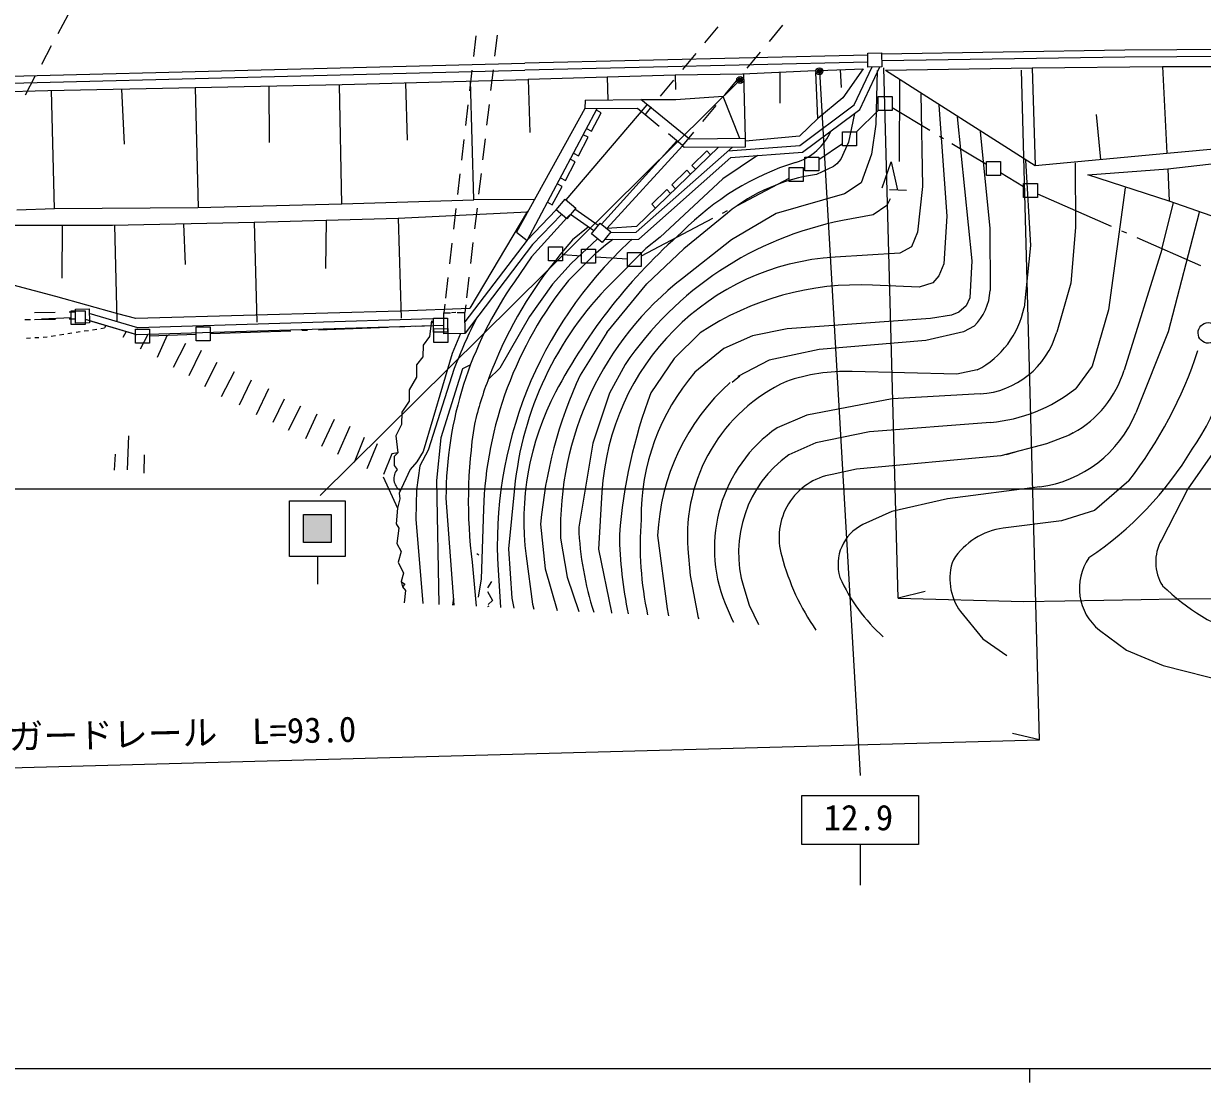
# Model space of a CAD drawing. Units: millimetres, scale not verified. Extents: x 40000 to 680000, y 20000 to 380000.
# Drawn here: x 95734 to 180430, y 204000 to 280096 of the extents above; entities that cross this region are included whole.
import ezdxf
from ezdxf.enums import TextEntityAlignment as Align

# ---------------------------------------------------------------- set-up
doc = ezdxf.new("R2010")
doc.units = ezdxf.units.MM
doc.header["$LTSCALE"] = 1000
doc.header["$PDMODE"] = 32
doc.header["$PDSIZE"] = 500
for name, color, linetype, lineweight in [('M-BGD', 7, 'Continuous', 25), ('M-BMK-ROW', 30, 'Continuous', 25), ('M-STR-HTXT', 7, 'Continuous', 13), ('M-STR-STRC', 7, 'Continuous', 25), ('M-TTL-BAND', 7, 'Continuous', 25)]:
    doc.layers.add(name, color=color, linetype=linetype, lineweight=lineweight)
doc.styles.add('ＭＳ ゴシック', font='')
doc.styles.get('ＭＳ ゴシック').set_extended_font_data('MS Gothic')

msp = doc.modelspace()

# ---------------------------------------------------------------- hatches: boundary and pattern name
at = {"layer": 'M-STR-STRC'}
msp.add_hatch(color=256, dxfattribs=at).paths.add_polyline_path([(115841, 244806), (117841, 244806), (117841, 242806), (115841, 242806)])

# ---------------------------------------------------------------- linework, layer by layer
at = {"layer": 'M-BGD'}
for p, q in [((98907, 280690), (98200, 279367)), ((145621, 279871), (144663, 278717)), ((150256, 279972), (149297, 278818)), ((128233, 279226), (128061, 277736)), ((129753, 279254), (129580, 277764)), ((97728, 278486), (97021, 277163)), ((156383, 277814), (131739, 277257)), ((144023, 277948), (143065, 276795)), ((148658, 278049), (147699, 276895)), ((174860, 278181), (157381, 277908)), ((207409, 278385), (174860, 278181)), ((207409, 277885), (174865, 277681)), ((131739, 277222), (82417, 275975)), ((156391, 277314), (131751, 276757)), ((155419, 274251), (156702, 276979)), ((155819, 273924), (157259, 276988)), ((174865, 277681), (157389, 277408)), ((168186, 276911), (177559, 277010)), ((177559, 277010), (188039, 277030)), ((177559, 277010), (177866, 270773)), ((131751, 276722), (82425, 275475)), ((96549, 276281), (95842, 274958)), ((127946, 276743), (127773, 275253)), ((129465, 276770), (129292, 275280)), ((131976, 276102), (142542, 276419)), ((137740, 274600), (137690, 276273)), ((142542, 276419), (147393, 276495)), ((142591, 275363), (142574, 276420)), ((147393, 276495), (152604, 276724)), ((147593, 271847), (147485, 276497)), ((150074, 276613), (150063, 274373)), ((152808, 273281), (152663, 276576)), ((152904, 276735), (156054, 276832)), ((154404, 276781), (154470, 275501)), ((156054, 276832), (154586, 274759)), ((157064, 276731), (156961, 272869)), ((157660, 276746), (168186, 276911)), ((157660, 276746), (168420, 269901)), ((168186, 276911), (168420, 269901)), ((88267, 275032), (97468, 275276)), ((97468, 275276), (108071, 275492)), ((97960, 266790), (97735, 275283)), ((102770, 275384), (102956, 271435)), ((108071, 275492), (118624, 275707)), ((108071, 275492), (108282, 266864)), ((113348, 275600), (113369, 271557)), ((118607, 267116), (118432, 275704)), ((118624, 275707), (131976, 276066)), ((123313, 271717), (123202, 275831)), ((128076, 267445), (127846, 275990)), ((132120, 272259), (132017, 276103)), ((142426, 276025), (141467, 274872)), ((146964, 276011), (146101, 274973)), ((158668, 276032), (158638, 270175)), ((136091, 274593), (136063, 273981)), ((136091, 274593), (140072, 274644)), ((143572, 271784), (140072, 274644)), ((142599, 274627), (140169, 274613)), ((146003, 274849), (142599, 274627)), ((147189, 271841), (146003, 274849)), ((154586, 274759), (152808, 273281)), ((160202, 275056), (160325, 268386)), ((127658, 274260), (127486, 272770)), ((129176, 274287), (129003, 272797)), ((136063, 273981), (131139, 265108)), ((131914, 264516), (136949, 273990)), ((140519, 274248), (134682, 267440)), ((136063, 273981), (139839, 274019)), ((136537, 272363), (137241, 273687)), ((137241, 273687), (136887, 273875)), ((139839, 274019), (140121, 273784)), ((140121, 273784), (140391, 273559)), ((140828, 274103), (140387, 273572)), ((140387, 273572), (141409, 272720)), ((145462, 274204), (144504, 273050)), ((151504, 271334), (155419, 274251)), ((151686, 270847), (155435, 273638)), ((155435, 273638), (155011, 271581)), ((155435, 273638), (155819, 273924)), ((155435, 273641), (155435, 273638)), ((161503, 274228), (162057, 266263)), ((172805, 273570), (173104, 270333)), ((152808, 273281), (151477, 272010)), ((156961, 272869), (156650, 270722)), ((162811, 273396), (163859, 263052)), ((135598, 270597), (136302, 271921)), ((136302, 271921), (135949, 272109)), ((136184, 272550), (136537, 272363)), ((143076, 271333), (142062, 272177)), ((143865, 272281), (143076, 271333)), ((151477, 272010), (147596, 271649)), ((164455, 272350), (165155, 265373)), ((127371, 271776), (127198, 270286)), ((128888, 271804), (128715, 270314)), ((142667, 271659), (137253, 265691)), ((143078, 271316), (137638, 265372)), ((139746, 265095), (146658, 271224)), ((145669, 271220), (139780, 265519)), ((143078, 271316), (143203, 271212)), ((143203, 271212), (147603, 271227)), ((147593, 271847), (143572, 271784)), ((146348, 270949), (151504, 271334)), ((147603, 271227), (147593, 271847)), ((155011, 271581), (154455, 270362)), ((177866, 270773), (187988, 271703)), ((135364, 270155), (135011, 270343)), ((135245, 270784), (135598, 270597)), ((139936, 264595), (146553, 270463)), ((144816, 270951), (143738, 269908)), ((145094, 270664), (144816, 270951)), ((148452, 270605), (145973, 268934)), ((146553, 270463), (151686, 270847)), ((154455, 270362), (154169, 270014)), ((156650, 270722), (155911, 268662)), ((167715, 270276), (168075, 264152)), ((168420, 269901), (177866, 270773)), ((177945, 269664), (188128, 270837)), ((134660, 268830), (135364, 270155)), ((143379, 269560), (142301, 268517)), ((143657, 269273), (143379, 269560)), ((143738, 269908), (144017, 269621)), ((153932, 269822), (152708, 269259)), ((154169, 270014), (153932, 269822)), ((157420, 268293), (158064, 270166)), ((158064, 270166), (158513, 268130)), ((171298, 270092), (171322, 265432)), ((172209, 269237), (177945, 269664)), ((177945, 269664), (178039, 267328)), ((127083, 269293), (126911, 267803)), ((128600, 269320), (128427, 267830)), ((134425, 268389), (134072, 268577)), ((134307, 269018), (134660, 268830)), ((145973, 268934), (141462, 264747)), ((142301, 268517), (142580, 268229)), ((155911, 268662), (154711, 267864)), ((178039, 267328), (172209, 269237)), ((133722, 267064), (134425, 268389)), ((141942, 268169), (140864, 267126)), ((142220, 267882), (141942, 268169)), ((154711, 267864), (149795, 266454)), ((159164, 268109), (157946, 268149)), ((160325, 268386), (159968, 265103)), ((174891, 268285), (173680, 259523)), ((108246, 266863), (97960, 266790)), ((118607, 267116), (108246, 266863)), ((128076, 267410), (118607, 267116)), ((126796, 266809), (126623, 265319)), ((132431, 267437), (128076, 267445)), ((128311, 266837), (128138, 265347)), ((133368, 267252), (133722, 267064)), ((140864, 267126), (141143, 266838)), ((157766, 267030), (156781, 266360)), ((157989, 267498), (157766, 267030)), ((178332, 267227), (177518, 263944)), ((181546, 266118), (178039, 267328)), ((97960, 266790), (95259, 266689)), ((112293, 265824), (122650, 266117)), ((117472, 265971), (117418, 262484)), ((122650, 266117), (131935, 266570)), ((122650, 266117), (122856, 258930)), ((131934, 266605), (127787, 259650)), ((134007, 266701), (131927, 264533)), ((134763, 266134), (132229, 263340)), ((134393, 266381), (132308, 264208)), ((136693, 265191), (135024, 266367)), ((137013, 265577), (135344, 266753)), ((146297, 266473), (143167, 263904)), ((149795, 266454), (146585, 264548)), ((156781, 266360), (154566, 265936)), ((162057, 266263), (161861, 262838)), ((180205, 266507), (177967, 257933)), ((94982, 265619), (102131, 265600)), ((98513, 261798), (98523, 265609)), ((102131, 265600), (112293, 265824)), ((102448, 258744), (102296, 265603)), ((107212, 265712), (107346, 262770)), ((112293, 265824), (112495, 258634)), ((131139, 265108), (131914, 264516)), ((136309, 265460), (135165, 264561)), ((139780, 265519), (137646, 265366)), ((159968, 265103), (159523, 264062)), ((165155, 265373), (165174, 260922)), ((171322, 265432), (170978, 261433)), ((126508, 264326), (126336, 262836)), ((131927, 264533), (127441, 258662)), ((128023, 264354), (127850, 262864)), ((131945, 264552), (131937, 264560)), ((135165, 264561), (134261, 263485)), ((136965, 264631), (135087, 262859)), ((137491, 264586), (139936, 264595)), ((137552, 264206), (138061, 264592)), ((137906, 265088), (139746, 265095)), ((139453, 264598), (139195, 264360)), ((141462, 264747), (140445, 263936)), ((146585, 264548), (143073, 261785)), ((132308, 264208), (127454, 257855)), ((134261, 263485), (133970, 263100)), ((136904, 263647), (134874, 261625)), ((136904, 263647), (137552, 264206)), ((140445, 263936), (137939, 261409)), ((143167, 263904), (140508, 261388)), ((158687, 263585), (154033, 263306)), ((159523, 264062), (158687, 263585)), ((168075, 264152), (167621, 259694)), ((177520, 263869), (174802, 255196)), ((132229, 263340), (130994, 261530)), ((135087, 262859), (133745, 261378)), ((161861, 262838), (161489, 261958)), ((163859, 263052), (163711, 260386)), ((126221, 261843), (126048, 260353)), ((127735, 261870), (127562, 260380)), ((161489, 261958), (161053, 261453)), ((98042, 260491), (94998, 261286)), ((133745, 261378), (132076, 259052)), ((137639, 257888), (140508, 261388)), ((160071, 261153), (156724, 261298)), ((161053, 261453), (160071, 261153)), ((170978, 261433), (169959, 257918)), ((102513, 259246), (98042, 260491)), ((163711, 260386), (163465, 259804)), ((96509, 259327), (98009, 259355)), ((99008, 259374), (99456, 259382)), ((103932, 258223), (100458, 259261)), ((103810, 258890), (102513, 259246)), ((122788, 259429), (112385, 259132)), ((127787, 259615), (122788, 259429)), ((125939, 257810), (125916, 259310)), ((125999, 259928), (125927, 259307)), ((125927, 259307), (126404, 259315)), ((126798, 259323), (126469, 259318)), ((126893, 259323), (127440, 259333)), ((127452, 257833), (127429, 259333)), ((127504, 259885), (127440, 259333)), ((162925, 259353), (162394, 259130)), ((163465, 259804), (162925, 259353)), ((173680, 259523), (172511, 255480)), ((96517, 258827), (98016, 258855)), ((99016, 258874), (99463, 258882)), ((103867, 257721), (100466, 258736)), ((101639, 258386), (101554, 258230)), ((112385, 259132), (103810, 258890)), ((125930, 258408), (103867, 257721)), ((125922, 258908), (103932, 258223)), ((125048, 258728), (124904, 257610)), ((125157, 258734), (125031, 258596)), ((132076, 259052), (129946, 255338)), ((160904, 258891), (150605, 258165)), ((162394, 259130), (160904, 258891)), ((164019, 258340), (163272, 257948)), ((95934, 257483), (96233, 257504)), ((96533, 257525), (96832, 257547)), ((97131, 257568), (97430, 257589)), ((97430, 257589), (97430, 257589)), ((97727, 257635), (98023, 257681)), ((98320, 257727), (98616, 257773)), ((98913, 257819), (99209, 257865)), ((99505, 257911), (99802, 257958)), ((100098, 258004), (100395, 258050)), ((100691, 258096), (100988, 258142)), ((101284, 258188), (101554, 258230)), ((103100, 257961), (102856, 257531)), ((104651, 257746), (104107, 256704)), ((106050, 257708), (105320, 256088)), ((124904, 257610), (124451, 256979)), ((127452, 257833), (125939, 257810)), ((127137, 257828), (126538, 256374)), ((137639, 257888), (135734, 254830)), ((144343, 257873), (142486, 256015)), ((148100, 257665), (146040, 256733)), ((150605, 258165), (148100, 257665)), ((163272, 257948), (160566, 257323)), ((177967, 257933), (175657, 252126)), ((107378, 257094), (106483, 255386)), ((124451, 256979), (124423, 256156)), ((146040, 256733), (143966, 255035)), ((152906, 256677), (149306, 255898)), ((160566, 257323), (152906, 256677)), ((108503, 256604), (107599, 254769)), ((124423, 256156), (123953, 255578)), ((126538, 256374), (124438, 249339)), ((142486, 256015), (140798, 253569)), ((149306, 255898), (147042, 254739)), ((109622, 255732), (108726, 253982)), ((110862, 255075), (109934, 253282)), ((123953, 255578), (123967, 254687)), ((126676, 255314), (124795, 249448)), ((127279, 255282), (125701, 250313)), ((127845, 255578), (127279, 255282)), ((129946, 255338), (129108, 254528)), ((138952, 255592), (137829, 253535)), ((162790, 254908), (155255, 255093)), ((164250, 255205), (162790, 254908)), ((172511, 255480), (171323, 253875)), ((112096, 254459), (111223, 252667)), ((123967, 254687), (123427, 253775)), ((147188, 254753), (146643, 254312)), ((113340, 253844), (112438, 251966)), ((123427, 253775), (123440, 252959)), ((137829, 253535), (136627, 249930)), ((164465, 253485), (158148, 253124)), ((114454, 253099), (113641, 251435)), ((115640, 252610), (114744, 250860)), ((123440, 252959), (122913, 252173)), ((158148, 253124), (152017, 251954)), ((116811, 252036), (116000, 250244)), ((118044, 251632), (117149, 249712)), ((122913, 252173), (122889, 251290)), ((152017, 251954), (149876, 251054)), ((119172, 251134), (118300, 249130)), ((122889, 251290), (122475, 250465)), ((156500, 250757), (152660, 249976)), ((165213, 251435), (156500, 250757)), ((103274, 250474), (103187, 248017)), ((120209, 250346), (119482, 248556)), ((121128, 249895), (120401, 248105)), ((122475, 250465), (122621, 249255)), ((125701, 250313), (125412, 247250)), ((136627, 249930), (135616, 243897)), ((152660, 249976), (150706, 249101)), ((169219, 249902), (165937, 249024)), ((170859, 250514), (169219, 249902)), ((171145, 250680), (170859, 250514)), ((102317, 249146), (102251, 248002)), ((104400, 249094), (104379, 247782)), ((122183, 249185), (121584, 247690)), ((122621, 249255), (122183, 249185)), ((122621, 249255), (122352, 248973)), ((124438, 249339), (123985, 248594)), ((124795, 249448), (124210, 248309)), ((165937, 249024), (155577, 248080)), ((166357, 249136), (166997, 249308)), ((181310, 249445), (179385, 246665)), ((122352, 248973), (122362, 248346)), ((122362, 248346), (122586, 248055)), ((123985, 248594), (123521, 248057)), ((124210, 248309), (123967, 246591)), ((121565, 247515), (122606, 245264)), ((123521, 248057), (122712, 246359)), ((155577, 248080), (153827, 247694)), ((123967, 246591), (123918, 244485)), ((125412, 247250), (125577, 238353)), ((131006, 246706), (130578, 242337)), ((168741, 246795), (162118, 245948)), ((175141, 247231), (172683, 245110)), ((179385, 246665), (177482, 242968)), ((122769, 245941), (122606, 245264)), ((122712, 246359), (122769, 245941)), ((126079, 245997), (126654, 238299)), ((137289, 246412), (137046, 242317)), ((162118, 245948), (158127, 245033)), ((122606, 245264), (122501, 244152)), ((128769, 245189), (128600, 240191)), ((158127, 245033), (156038, 244085)), ((172683, 245110), (170299, 244354)), ((122501, 244152), (122692, 243827)), ((123918, 244485), (124413, 238412)), ((132882, 244129), (133209, 240921)), ((170299, 244354), (166118, 243834)), ((122692, 243827), (122543, 242729)), ((134320, 243118), (134793, 240300)), ((141289, 243300), (141980, 238037)), ((122543, 242729), (122861, 242162)), ((130578, 242337), (130805, 238812)), ((137046, 242317), (137963, 237773)), ((143463, 242341), (143616, 240440)), ((122861, 242162), (122637, 241384)), ((122637, 241384), (123023, 240594)), ((128306, 242006), (128433, 241924)), ((131842, 241819), (132298, 238361)), ((123023, 240594), (122851, 239994)), ((127969, 241379), (128254, 238218)), ((129825, 240827), (130003, 238130)), ((133209, 240921), (134076, 237924)), ((122851, 239994), (123136, 239808)), ((122851, 239994), (122952, 239612)), ((123136, 239808), (122952, 239612)), ((128600, 240191), (128404, 238875)), ((129358, 239991), (129059, 239544)), ((134793, 240300), (135639, 237845)), ((143616, 240440), (144211, 237393)), ((122952, 239612), (123166, 239361)), ((123166, 239361), (123082, 238470)), ((129063, 239287), (129418, 238637)), ((147472, 239573), (147854, 238289)), ((126616, 238812), (126554, 238304)), ((129165, 238223), (129069, 238177)), ((129418, 238637), (129112, 238335)), ((130805, 238812), (130951, 238082)), ((132298, 238361), (132399, 238008)), ((147854, 238289), (148533, 236900)), ((137963, 237773), (137978, 237727)), ((144211, 237393), (144248, 237313)), ((163051, 237837), (164648, 235879)), ((173040, 236502), (174985, 235061)), ((164648, 235879), (166386, 234679)), ((174985, 235061), (177607, 233959)), ((177607, 233959), (182388, 232747))]:
    msp.add_line(p, q, dxfattribs=at)
for points in [[(156381, 277974), (157381, 277990), (157396, 276990), (156396, 276974)], [(135412, 266835), (134774, 266065), (134004, 266704), (134642, 267473)], [(137937, 265124), (137298, 264355), (136528, 264993), (137167, 265763)], [(99453, 259572), (100453, 259587), (100468, 258587), (99468, 258572)]]:
    msp.add_lwpolyline(points, close=True, dxfattribs=at)
for centre, major_axis, ratio, start_param, end_param in [((150010, 274071), (-65, 4132), 0.991376, 3.418653, 4.277642), ((157090, 251084), (-315, 19934), 0.991376, 0.286997, 0.773559), ((154565, 256018), (-211, 13371), 0.991376, 0.124641, 0.657486), ((85176, 319354), (-1154, 73017), 0.991376, 3.880161, 3.887417), ((169379, 234542), (-640, 40490), 0.991376, 0.699092, 1.064822), ((159261, 241566), (-392, 24821), 0.991376, 0.176011, 0.954666), ((159034, 242653), (-467, 29516), 0.991376, 0.728955, 1.617035), ((156824, 244262), (-471, 29763), 0.991376, 0.869911, 1.199262), ((155073, 245367), (-284, 17967), 0.991376, 0.042456, 1.496908), ((156856, 243783), (-360, 22739), 0.991376, 0.641752, 1.584396), ((152873, 245923), (-427, 27024), 0.991376, 0.939473, 1.552385), ((156018, 244256), (-435, 27498), 0.991376, 0.871585, 1.521209), ((154753, 244322), (-381, 24069), 0.991376, 0.765866, 1.455898), ((155785, 240289), (-332, 21028), 0.991376, 6.222185, 6.848167), ((161419, 261077), (-60, 3790), 0.991376, 3.889799, 4.655716), ((161287, 261003), (-103, 6521), 0.991376, 3.601717, 4.49473), ((165815, 259227), (-270, 17049), 0.991376, 4.089658, 4.698276), ((160360, 242242), (-575, 36396), 0.991376, 1.077514, 1.187813), ((164102, 259623), (-97, 6148), 0.991376, 3.185202, 4.415717), ((150640, 266486), (-495, 31321), 0.991376, 4.034767, 4.375338), ((155794, 244631), (-250, 15827), 0.991376, 0.837851, 1.565762), ((154864, 241571), (-214, 13527), 0.991376, 6.238114, 6.595833), ((167537, 257418), (-121, 7655), 0.991376, 3.620882, 4.402349), ((153253, 245146), (-412, 26083), 0.991376, 1.182922, 1.316931), ((163909, 241445), (-497, 31407), 0.991376, 1.114884, 1.46954), ((156785, 242587), (-247, 15644), 0.991376, 0.709277, 1.509505), ((155556, 243242), (-193, 12230), 0.991376, 0.410914, 1.62889), ((151161, 244378), (-311, 19652), 0.991376, 1.066065, 1.685684), ((175087, 240475), (-585, 36974), 0.991376, 1.193196, 1.476795), ((164228, 262943), (-183, 11549), 0.991376, 3.211732, 3.793856), ((167599, 255531), (-139, 8810), 0.991376, 3.256749, 4.299973), ((161544, 245782), (-540, 34149), 0.991376, 1.39286, 1.684386), ((155826, 242376), (-167, 10550), 0.991376, 0.589233, 1.939871), ((155649, 242070), (-136, 8617), 0.991376, 0.600996, 1.849106), ((158336, 262730), (-400, 25281), 0.991376, 3.715411, 4.1461), ((123339, 247387), (-16, 1011), 0.991376, 0.833265, 2.554407), ((154570, 243156), (-73, 4599), 0.991376, 0.147684, 1.851572), ((163652, 242632), (-377, 23821), 0.991376, 1.478242, 1.76814), ((157381, 241228), (-50, 3161), 0.991376, 0.426996, 1.854586), ((158387, 244846), (-363, 22986), 0.991376, 1.596441, 1.867034), ((167419, 243780), (-461, 29131), 0.991376, 1.56923, 1.766547), ((166834, 238671), (-82, 5212), 0.991376, 0.123041, 0.966575), ((180215, 241403), (-50, 3169), 0.991376, 1.038672, 2.121467), ((166305, 246139), (-266, 16801), 0.991376, 1.815502, 2.165968), ((166175, 240178), (-62, 3925), 0.991376, 1.193693, 2.194053), ((175378, 239511), (-60, 3824), 0.991376, 0.941934, 2.460929), ((165407, 245201), (-192, 12150), 0.991376, 1.970712, 2.409829), ((188510, 251152), (-252, 15912), 0.991376, 2.358394, 2.812276), ((152249, 239429), (-165, 10450), 0.991375, 1.688699, 1.738786), ((166089, 246692), (-344, 21765), 0.991376, 1.945169, 2.012835)]:
    msp.add_ellipse(centre, major_axis=major_axis, ratio=ratio, start_param=start_param, end_param=end_param, dxfattribs=at)
msp.add_ellipse((180854, 257865), major_axis=(-12, 740), ratio=0.991374, dxfattribs=at)
at = {"layer": 'M-BMK-ROW'}
for p, q in [((155584, 272312), (157134, 273854)), ((158130, 274056), (160853, 272424)), ((161536, 272014), (161826, 271840)), ((152872, 270339), (154582, 271480)), ((162434, 271475), (164917, 269987)), ((151742, 269586), (151870, 269671)), ((165919, 269386), (167574, 268395)), ((147020, 267033), (150740, 268988)), ((168584, 267870), (173884, 265532)), ((140127, 263410), (145249, 266103)), ((145957, 266475), (146312, 266661)), ((174616, 265209), (174982, 265048)), ((175714, 264725), (180288, 262707)), ((134444, 263511), (135828, 263412)), ((136830, 263340), (139113, 263177)), ((95833, 258822), (96232, 258840)), ((97032, 258875), (99150, 258969)), ((100164, 258845), (103769, 257775)), ((122727, 258309), (123127, 258324)), ((123926, 258353), (125196, 258399)), ((104772, 257643), (108134, 257774)), ((109150, 257812), (114932, 258024)), ((115732, 258053), (116131, 258068)), ((116931, 258097), (121927, 258280)), ((126199, 257917), (125213, 257916)), ((126199, 258170), (126199, 257917))]:
    msp.add_line(p, q, dxfattribs=at)
for points in [[(158137, 273851), (157134, 273851), (157134, 274853), (158136, 274854)], [(155585, 271313), (154582, 271312), (154582, 272315), (155584, 272315)], [(152872, 269504), (151870, 269503), (151869, 270506), (152872, 270506)], [(165919, 269186), (164917, 269185), (164916, 270187), (165919, 270188)], [(151742, 268751), (150740, 268750), (150739, 269752), (151742, 269753)], [(168577, 267593), (167575, 267593), (167574, 268595), (168577, 268596)], [(134444, 263046), (133442, 263045), (133441, 264047), (134443, 264048)], [(136831, 262875), (135828, 262875), (135828, 263877), (136830, 263878)], [(140116, 262640), (139113, 262639), (139113, 263642), (140115, 263642)], [(100152, 258461), (99150, 258460), (99150, 259463), (100152, 259463)], [(104772, 257122), (103770, 257122), (103769, 258124), (104771, 258125)], [(109136, 257292), (108134, 257292), (108133, 258294), (109136, 258295)]]:
    msp.add_lwpolyline(points, close=True, dxfattribs=at)
for points in [[(125213, 257916), (125196, 257916), (125196, 258919), (126198, 258919), (126199, 258170)], [(125213, 257916), (125213, 258169), (126199, 258170)], [(126216, 257167), (125213, 257167), (125213, 257916)], [(126199, 258170), (126215, 258170), (126216, 257167)]]:
    msp.add_lwpolyline(points, dxfattribs=at)
at = {"layer": 'M-STR-HTXT'}
for p, q in [((158577, 238804), (157550, 276926)), ((168733, 228611), (167436, 276754)), ((567675, 246632), (69426, 246634)), ((160522, 239271), (158577, 238804)), ((158577, 238804), (167604, 238566)), ((168733, 228611), (166787, 229077)), ((76381, 226125), (168733, 228611))]:
    msp.add_line(p, q, dxfattribs=at)
msp.add_open_spline([(167604, 238566), (199696, 239099), (207960, 239193), (233828, 239268), (264329, 239357), (311281, 238691), (311913, 238682)], degree=3, knots=[0, 0, 0, 0, 1, 1, 1, 2, 2, 2, 2], dxfattribs=at)
at = {"layer": 'M-STR-STRC'}
for p, q in [((152908, 276667), (155837, 226058)), ((147221, 276042), (117037, 246185)), ((114841, 245806), (118841, 245806)), ((114841, 241806), (114841, 245806)), ((118841, 245806), (118841, 241806)), ((115841, 244806), (117841, 244806)), ((115841, 242806), (115841, 244806)), ((117841, 244806), (117841, 242806)), ((117841, 242806), (115841, 242806)), ((118841, 241806), (114841, 241806)), ((116841, 241806), (116841, 239806)), ((151638, 224610), (160038, 224610)), ((151638, 221110), (151638, 224610)), ((160038, 224610), (160038, 221110)), ((160038, 221110), (151638, 221110)), ((155838, 221110), (155838, 218178))]:
    msp.add_line(p, q, dxfattribs=at)
msp.add_lwpolyline([(115841, 244806), (117841, 244806), (117841, 242806), (115841, 242806)], close=True, dxfattribs=at)
for centre, radius in [((147221, 276042), 150), ((147221, 276042), 120), ((147221, 276042), 90), ((152908, 276667), 150), ((152908, 276667), 120), ((152908, 276667), 90), ((152908, 276667), 60), ((152908, 276667), 30), ((147221, 276042), 60), ((147221, 276042), 30)]:
    msp.add_circle(centre, radius, dxfattribs=at)
for p in [(147221, 276042), (152908, 276667)]:
    msp.add_point(p, dxfattribs=at)
at = {"layer": 'M-TTL-BAND'}
for p, q in [((40000, 205000), (579000, 205000)), ((168000, 205000), (168000, 204000))]:
    msp.add_line(p, q, dxfattribs=at)

# ---------------------------------------------------------------- texts
at = {"layer": 'M-STR-HTXT', "style": 'ＭＳ ゴシック'}
msp.add_text('ガードレール\u3000L=93.0', height=1833, rotation=1.291, dxfattribs=at).set_placement((94688, 227368), align=Align.BOTTOM_LEFT)
at = {"layer": 'M-STR-STRC', "style": 'ＭＳ ゴシック'}
msp.add_text('12.9', height=1833, dxfattribs=at).set_placement((153224, 221573), align=Align.BOTTOM_LEFT)

doc.saveas('drawing.dxf')
